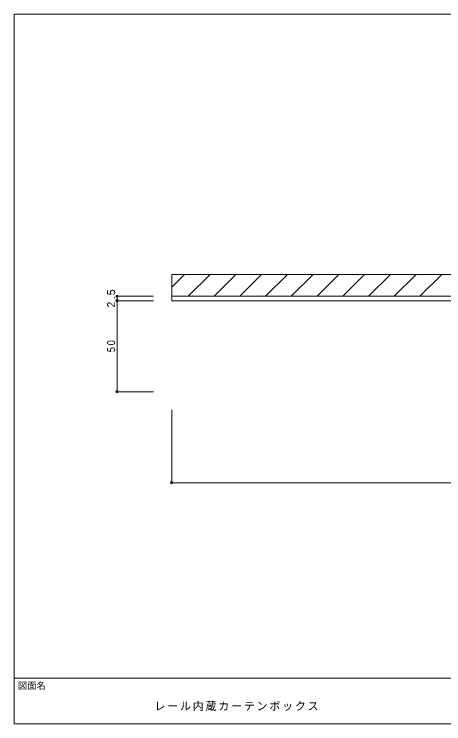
# Model space of a CAD drawing. Units: millimetres on the paper, with parts at other scales. Extents: x -141 to 141, y -98 to 98.
# Drawn here: x -141 to -23, y -97.5 to 97.5 of the extents above; entities that cross this region are included whole.
import ezdxf
from ezdxf.enums import TextEntityAlignment as Align

# ---------------------------------------------------------------- set-up
doc = ezdxf.new("R2010")
doc.units = ezdxf.units.MM
doc.header["$PDMODE"] = 32
doc.header["$PDSIZE"] = 0.6
for name, color, linetype, lineweight in [('4-0_ＫＢ製品', 2, 'Continuous', 9), ('4-1_躯体', 3, 'Continuous', 9), ('4-2_ハッチ', 7, 'Continuous', 9), ('4-3_寸法', 4, 'Continuous', 9), ('F-0_図面枠', 5, 'Continuous', 9), ('F-5_F-5ﾚｲﾔ', 7, 'Continuous', 9)]:
    doc.layers.add(name, color=color, linetype=linetype, lineweight=lineweight)
doc.styles.add('HGｺﾞｼｯｸM', font='')
doc.styles.get('HGｺﾞｼｯｸM').set_extended_font_data('HGｺﾞｼｯｸM')

msp = doc.modelspace()

# ---------------------------------------------------------------- linework, layer by layer
at = {"layer": '4-0_ＫＢ製品'}
for p, q in [((2.25, 20), (-97.75, 20)), ((-97.75, 20), (-97.75, 18.75)), ((-0.25, 18.75), (-97.75, 18.75))]:
    msp.add_line(p, q, dxfattribs=at)
at = {"layer": '4-1_躯体'}
for p, q in [((29.5, 26), (-97.75, 26)), ((-97.75, 26), (-97.75, 20)), ((29.5, 20), (-97.75, 20))]:
    msp.add_line(p, q, dxfattribs=at)
at = {"layer": '4-2_ハッチ'}
for p, q in [((-97.75, 22.524), (-94.274, 26)), ((-93.203, 20), (-87.203, 26)), ((-86.132, 20), (-80.132, 26)), ((-79.061, 20), (-73.061, 26)), ((-71.99, 20), (-65.99, 26)), ((-64.919, 20), (-58.919, 26)), ((-57.847, 20), (-51.847, 26)), ((-50.776, 20), (-44.776, 26)), ((-43.705, 20), (-37.705, 26)), ((-36.634, 20), (-30.634, 26)), ((-29.563, 20), (-23.563, 26))]:
    msp.add_line(p, q, dxfattribs=at)
at = {"layer": '4-3_寸法'}
for p, q in [((-112.75, 20), (-102.75, 20)), ((-112.75, 20), (-112.75, 18.75)), ((-112.75, 18.75), (-102.75, 18.75)), ((-112.75, 18.75), (-112.75, -6.25)), ((-112.75, -6.25), (-102.75, -6.25)), ((-97.75, -31.25), (-97.75, -11.25)), ((87.25, -31.25), (-97.75, -31.25))]:
    msp.add_line(p, q, dxfattribs=at)
for p in [(-112.75, 20), (-112.75, 18.75), (-112.75, -6.25), (-97.75, -31.25)]:
    msp.add_point(p, dxfattribs=at)
at = {"layer": 'F-0_図面枠'}
for p, q in [((-141, 97.5), (141, 97.5)), ((-141, -97.5), (-141, 97.5)), ((-141, -85), (141, -85)), ((141, -97.5), (-141, -97.5))]:
    msp.add_line(p, q, dxfattribs=at)

# ---------------------------------------------------------------- texts
at = {"layer": '4-3_寸法', "color": 7, "char_height": 2.199, "attachment_point": 7, "rotation": 90, "style": 'HGｺﾞｼｯｸM'}
for s, insert in [('\\T1.38;2.5', (-113.25, 16.875)), ('\\T1.36;\\W0.85;50', (-113.25, 4.625))]:
    msp.add_mtext(s, dxfattribs=dict(at, insert=insert))
at = {"layer": 'F-0_図面枠', "color": 7, "style": 'HGｺﾞｼｯｸM'}
msp.add_text('図面名', height=1.833, dxfattribs=at).set_placement((-140, -88.5), align=Align.BOTTOM_LEFT)
at = {"layer": 'F-5_F-5ﾚｲﾔ', "insert": (-102.5, -94), "char_height": 2.199, "attachment_point": 7, "style": 'HGｺﾞｼｯｸM'}
msp.add_mtext('\\T1.17;レール内蔵カーテンボックス', dxfattribs=at)

doc.saveas('drawing.dxf')
